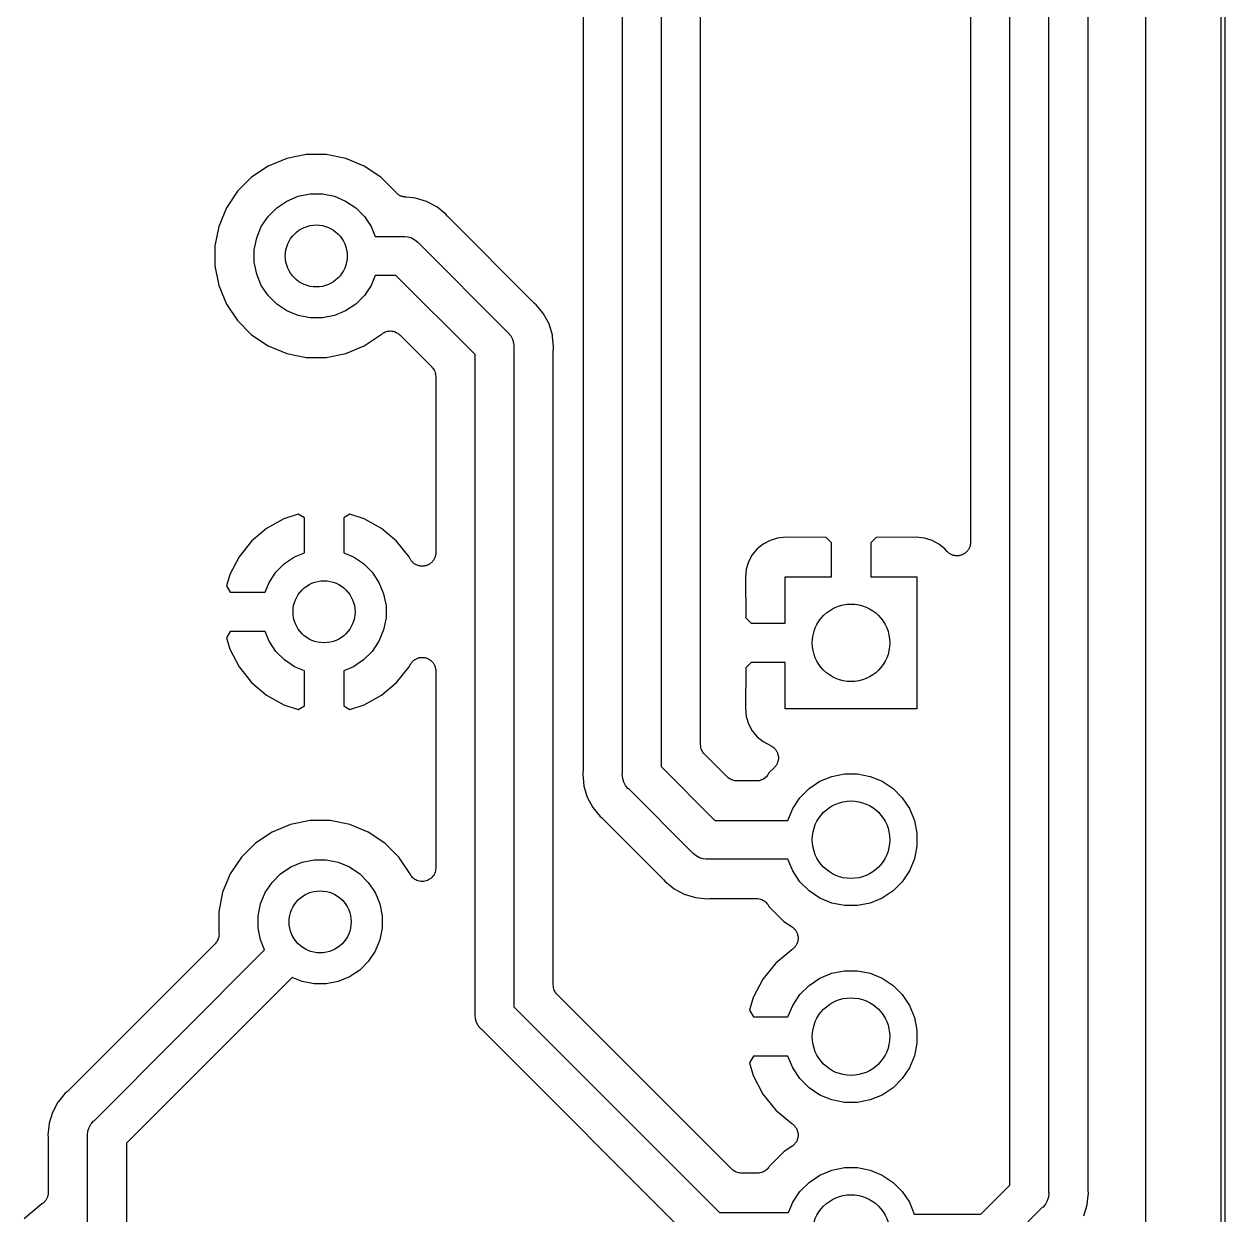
# Model space of a CAD drawing. Extents: x 93 to 144, y -123 to -68.
# Drawn here: x 128.53 to 144.03, y -101.38 to -86.02 of the extents above; entities that cross this region are included whole.
import ezdxf

# ---------------------------------------------------------------- set-up
doc = ezdxf.new("R2010")
doc.units = 0
doc.layers.add('BLACK', color=7, linetype='CONTINUOUS')

msp = doc.modelspace()

# ---------------------------------------------------------------- linework, layer by layer
at = {"layer": 'BLACK', "linetype": 'CONTINUOUS'}
for p, q in [((143, -69.175), (143, -121.825)), ((143.975, -120.999), (143.975, -70.0001)), ((144.025, -69.9988), (144.025, -121.001)), ((141.25, -100.996), (141.25, -77.0036)), ((141.75, -76.9123), (141.75, -101.088)), ((142.258, -101.054), (142.258, -76.9458)), ((140.742, -77.2865), (140.742, -92.7033)), ((136.25, -95.6877), (136.25, -79.85)), ((136.75, -79.85), (136.75, -95.5964)), ((135.742, -80.533), (135.742, -95.6542)), ((137.258, -95.3135), (137.258, -85.8165)), ((132.171, -87.702), (131.918, -87.7523)), ((132.429, -87.702), (132.171, -87.702)), ((132.682, -87.7523), (132.429, -87.702)), ((131.68, -87.8509), (131.466, -87.994)), ((131.918, -87.7523), (131.68, -87.8509)), ((132.92, -87.8509), (132.682, -87.7523)), ((133.134, -87.994), (132.92, -87.8509)), ((131.466, -87.994), (131.284, -88.1762)), ((133.319, -88.1789), (133.134, -87.994)), ((131.284, -88.1762), (131.141, -88.3904)), ((131.79, -88.3886), (131.921, -88.301)), ((131.921, -88.301), (132.067, -88.2407)), ((132.067, -88.2407), (132.221, -88.21)), ((132.221, -88.21), (132.379, -88.21)), ((132.379, -88.21), (132.533, -88.2407)), ((132.533, -88.2407), (132.679, -88.301)), ((132.679, -88.301), (132.81, -88.3886)), ((133.323, -88.1848), (133.319, -88.1789)), ((133.329, -88.1915), (133.323, -88.1848)), ((133.335, -88.1988), (133.329, -88.1915)), ((133.341, -88.2037), (133.335, -88.1988)), ((133.346, -88.2092), (133.341, -88.2037)), ((133.354, -88.2145), (133.346, -88.2092)), ((133.361, -88.2205), (133.354, -88.2145)), ((133.368, -88.2242), (133.361, -88.2205)), ((133.375, -88.2285), (133.368, -88.2242)), ((133.383, -88.2322), (133.375, -88.2285)), ((133.392, -88.2367), (133.383, -88.2322)), ((133.399, -88.239), (133.392, -88.2367)), ((133.406, -88.242), (133.399, -88.239)), ((133.415, -88.244), (133.406, -88.242)), ((133.424, -88.2467), (133.415, -88.244)), ((133.432, -88.2475), (133.424, -88.2467)), ((133.439, -88.2491), (133.432, -88.2475)), ((133.442, -88.2494), (133.439, -88.2491)), ((133.46, -88.2512), (133.442, -88.2494)), ((133.58, -88.263), (133.46, -88.2512)), ((133.46, -88.2512), (133.46, -88.2512)), ((133.723, -88.3063), (133.58, -88.263)), ((133.855, -88.3767), (133.723, -88.3063)), ((131.141, -88.3904), (131.042, -88.6285)), ((131.679, -88.5), (131.79, -88.3886)), ((132.81, -88.3886), (132.921, -88.5)), ((133.97, -88.4714), (133.855, -88.3767)), ((133.988, -88.4937), (133.97, -88.4714)), ((131.042, -88.6285), (130.992, -88.8812)), ((131.531, -88.7766), (131.591, -88.6311)), ((131.591, -88.6311), (131.679, -88.5)), ((132.921, -88.5), (133.009, -88.6311)), ((133.009, -88.6311), (133.062, -88.76)), ((133.993, -88.4989), (133.988, -88.4937)), ((133.998, -88.5047), (133.993, -88.4989)), ((134, -88.5064), (133.998, -88.5047)), ((135.104, -89.6102), (134, -88.5064)), ((131.5, -88.9312), (131.531, -88.7766)), ((133.062, -88.76), (133.419, -88.76)), ((133.419, -88.76), (133.431, -88.7588)), ((133.431, -88.7588), (133.444, -88.76)), ((133.444, -88.76), (133.48, -88.7636)), ((133.48, -88.7636), (133.528, -88.7779)), ((133.528, -88.7779), (133.571, -88.8011)), ((130.992, -88.8812), (130.992, -89.1388)), ((131.5, -89.0888), (131.5, -88.9312)), ((133.571, -88.8011), (133.609, -88.8324)), ((133.609, -88.8324), (133.617, -88.8419)), ((133.617, -88.8419), (134.768, -89.9932)), ((131.531, -89.2434), (131.5, -89.0888)), ((130.992, -89.1388), (131.042, -89.3915)), ((131.591, -89.3889), (131.531, -89.2434)), ((131.042, -89.3915), (131.141, -89.6296)), ((131.679, -89.52), (131.591, -89.3889)), ((133.009, -89.3889), (132.921, -89.52)), ((133.062, -89.26), (133.009, -89.3889)), ((133.328, -89.26), (133.062, -89.26)), ((134.35, -90.2822), (133.328, -89.26)), ((131.79, -89.6314), (131.679, -89.52)), ((132.921, -89.52), (132.81, -89.6314)), ((131.141, -89.6296), (131.284, -89.8438)), ((131.921, -89.719), (131.79, -89.6314)), ((132.067, -89.7793), (131.921, -89.719)), ((132.679, -89.719), (132.533, -89.7793)), ((132.81, -89.6314), (132.679, -89.719)), ((135.109, -89.6149), (135.104, -89.6102)), ((135.114, -89.6202), (135.109, -89.6149)), ((135.116, -89.6218), (135.114, -89.6202)), ((135.139, -89.64), (135.116, -89.6218)), ((135.202, -89.717), (135.139, -89.64)), ((135.233, -89.7555), (135.202, -89.717)), ((135.202, -89.717), (135.202, -89.717)), ((131.284, -89.8438), (131.466, -90.026)), ((132.221, -89.81), (132.067, -89.7793)), ((132.379, -89.81), (132.221, -89.81)), ((132.533, -89.7793), (132.379, -89.81)), ((135.271, -89.8268), (135.233, -89.7555)), ((135.271, -89.8269), (135.271, -89.8268)), ((135.304, -89.8871), (135.271, -89.8269)), ((131.466, -90.026), (131.68, -90.1691)), ((132.92, -90.1691), (133.136, -90.0246)), ((133.136, -90.0246), (133.145, -90.017)), ((133.145, -90.017), (133.158, -90.0066)), ((133.158, -90.0066), (133.159, -90.0063)), ((133.159, -90.0059), (133.174, -89.9983)), ((133.159, -90.0063), (133.159, -90.0059)), ((133.174, -89.9983), (133.188, -89.9907)), ((133.188, -89.9907), (133.189, -89.9905)), ((133.189, -89.9905), (133.19, -89.9902)), ((133.19, -89.9902), (133.205, -89.9856)), ((133.205, -89.9856), (133.221, -89.9809)), ((133.221, -89.9809), (133.222, -89.9808)), ((133.222, -89.9807), (133.239, -89.9792)), ((133.222, -89.9808), (133.222, -89.9807)), ((133.239, -89.9792), (133.255, -89.9777)), ((133.255, -89.9777), (133.256, -89.9777)), ((133.256, -89.9777), (133.256, -89.9777)), ((133.256, -89.9777), (133.273, -89.9795)), ((133.273, -89.9795), (133.289, -89.9811)), ((133.289, -89.9811), (133.29, -89.9813)), ((133.29, -89.9813), (133.29, -89.9814)), ((133.29, -89.9814), (133.306, -89.9863)), ((133.306, -89.9863), (133.322, -89.9911)), ((133.322, -89.9911), (133.322, -89.9914)), ((133.322, -89.9914), (133.323, -89.9916)), ((133.323, -89.9916), (133.337, -89.9995)), ((133.337, -89.9995), (133.352, -90.0073)), ((133.352, -90.0073), (133.352, -90.0077)), ((133.352, -90.0077), (133.353, -90.0079)), ((133.353, -90.0079), (133.366, -90.0185)), ((133.366, -90.0185), (133.378, -90.0289)), ((133.378, -90.0289), (133.791, -90.4413)), ((134.768, -89.9932), (134.778, -90.001)), ((134.778, -90.001), (134.809, -90.0391)), ((135.347, -90.03), (135.304, -89.8871)), ((135.349, -90.0546), (135.347, -90.03)), ((131.68, -90.1691), (131.918, -90.2677)), ((132.682, -90.2677), (132.92, -90.1691)), ((134.809, -90.0391), (134.832, -90.0825)), ((134.832, -90.0825), (134.846, -90.1296)), ((134.846, -90.1296), (134.85, -90.1629)), ((134.85, -90.1629), (134.851, -90.1786)), ((134.851, -90.1786), (134.85, -90.1909)), ((135.349, -90.0547), (135.349, -90.0546)), ((135.362, -90.1786), (135.349, -90.0547)), ((135.359, -90.2073), (135.362, -90.1786)), ((131.918, -90.2677), (132.171, -90.318)), ((132.171, -90.318), (132.429, -90.318)), ((132.429, -90.318), (132.682, -90.2677)), ((134.35, -98.7877), (134.35, -90.2822)), ((134.85, -90.1909), (134.85, -98.6964)), ((135.358, -90.222), (135.359, -90.2147)), ((135.358, -90.2244), (135.358, -90.222)), ((135.358, -98.4135), (135.358, -90.2244)), ((135.359, -90.2147), (135.359, -90.2073)), ((133.791, -90.4413), (133.791, -90.4418)), ((133.791, -90.4418), (133.791, -90.4418)), ((133.791, -90.4418), (133.791, -90.4418)), ((133.791, -90.4418), (133.792, -90.4431)), ((133.792, -90.4431), (133.803, -90.4557)), ((133.803, -90.4557), (133.813, -90.4682)), ((133.813, -90.4682), (133.813, -90.469)), ((133.813, -90.469), (133.814, -90.4698)), ((133.814, -90.4698), (133.821, -90.4841)), ((133.821, -90.4841), (133.829, -90.4984)), ((133.829, -90.4984), (133.829, -90.4993)), ((133.829, -90.4993), (133.829, -90.5001)), ((133.829, -90.5001), (133.834, -90.5156)), ((133.834, -90.5156), (133.839, -90.5311)), ((133.839, -90.5311), (133.839, -90.532)), ((133.839, -90.532), (133.839, -90.5329)), ((133.839, -90.5329), (133.84, -90.5489)), ((133.84, -90.5489), (133.842, -90.5651)), ((133.842, -90.5651), (133.842, -92.837)), ((132.068, -92.3406), (131.883, -92.3995)), ((132.146, -92.3883), (132.068, -92.3406)), ((132.732, -92.3406), (132.654, -92.3883)), ((132.917, -92.3995), (132.732, -92.3406)), ((131.883, -92.3995), (131.659, -92.5234)), ((132.146, -92.8393), (132.146, -92.3883)), ((132.654, -92.3883), (132.654, -92.8393)), ((133.141, -92.5234), (132.917, -92.3995)), ((131.659, -92.5234), (131.463, -92.6888)), ((133.337, -92.6888), (133.141, -92.5234)), ((138.25, -92.6493), (138.155, -92.6784)), ((138.358, -92.6387), (138.25, -92.6493)), ((138.877, -92.6416), (138.358, -92.6387)), ((138.946, -92.7102), (138.877, -92.6416)), ((139.523, -92.6416), (139.454, -92.7102)), ((140.042, -92.6387), (139.523, -92.6416)), ((140.15, -92.6493), (140.042, -92.6387)), ((140.245, -92.6784), (140.15, -92.6493)), ((131.463, -92.6888), (131.303, -92.8891)), ((133.497, -92.8891), (133.337, -92.6888)), ((137.989, -92.7891), (137.926, -92.8664)), ((138.066, -92.7256), (137.989, -92.7891)), ((138.155, -92.6784), (138.066, -92.7256)), ((138.946, -93.15), (138.946, -92.7102)), ((139.454, -92.7102), (139.454, -93.15)), ((140.334, -92.7256), (140.245, -92.6784)), ((140.411, -92.789), (140.334, -92.7256)), ((140.432, -92.8144), (140.411, -92.789)), ((140.438, -92.8202), (140.432, -92.8144)), ((140.443, -92.8267), (140.438, -92.8202)), ((140.701, -92.8154), (140.695, -92.8216)), ((140.706, -92.8086), (140.701, -92.8154)), ((140.711, -92.8022), (140.706, -92.8086)), ((140.716, -92.7945), (140.711, -92.8022)), ((140.721, -92.7872), (140.716, -92.7945)), ((140.724, -92.7796), (140.721, -92.7872)), ((140.728, -92.7723), (140.724, -92.7796)), ((140.731, -92.7639), (140.728, -92.7723)), ((140.734, -92.7558), (140.731, -92.7639)), ((140.736, -92.7476), (140.734, -92.7558)), ((140.738, -92.7397), (140.736, -92.7476)), ((140.739, -92.731), (140.738, -92.7397)), ((140.741, -92.7223), (140.739, -92.731)), ((140.742, -92.7058), (140.741, -92.714)), ((140.741, -92.714), (140.741, -92.7223)), ((140.742, -92.7033), (140.742, -92.7058)), ((131.303, -92.8891), (131.185, -93.1179)), ((131.89, -92.9786), (132.021, -92.891)), ((132.021, -92.891), (132.146, -92.8393)), ((132.654, -92.8393), (132.779, -92.891)), ((132.779, -92.891), (132.91, -92.9786)), ((133.512, -92.9173), (133.497, -92.8891)), ((133.517, -92.9254), (133.512, -92.9173)), ((133.521, -92.9338), (133.517, -92.9254)), ((133.526, -92.9397), (133.521, -92.9338)), ((133.53, -92.946), (133.526, -92.9397)), ((133.537, -92.9529), (133.53, -92.946)), ((133.543, -92.9603), (133.537, -92.9529)), ((133.549, -92.9651), (133.543, -92.9603)), ((133.554, -92.9705), (133.549, -92.9651)), ((133.562, -92.976), (133.554, -92.9705)), ((133.569, -92.9821), (133.562, -92.976)), ((133.775, -92.9747), (133.769, -92.9787)), ((133.782, -92.968), (133.775, -92.9747)), ((133.789, -92.962), (133.782, -92.968)), ((133.794, -92.9563), (133.789, -92.962)), ((133.8, -92.9511), (133.794, -92.9563)), ((133.805, -92.9432), (133.8, -92.9511)), ((133.811, -92.9359), (133.805, -92.9432)), ((133.815, -92.9293), (133.811, -92.9359)), ((133.819, -92.9231), (133.815, -92.9293)), ((133.823, -92.9143), (133.819, -92.9231)), ((133.828, -92.9059), (133.823, -92.9143)), ((133.83, -92.8988), (133.828, -92.9059)), ((133.833, -92.8919), (133.83, -92.8988)), ((133.835, -92.8825), (133.833, -92.8919)), ((133.838, -92.8734), (133.835, -92.8825)), ((133.839, -92.8659), (133.838, -92.8734)), ((133.841, -92.8586), (133.839, -92.8659)), ((133.842, -92.8394), (133.841, -92.849)), ((133.841, -92.849), (133.841, -92.8586)), ((133.842, -92.837), (133.842, -92.8394)), ((137.878, -92.9547), (137.849, -93.0504)), ((137.926, -92.8664), (137.878, -92.9547)), ((140.45, -92.8323), (140.443, -92.8267)), ((140.456, -92.8385), (140.45, -92.8323)), ((140.463, -92.8431), (140.456, -92.8385)), ((140.469, -92.8484), (140.463, -92.8431)), ((140.477, -92.8526), (140.469, -92.8484)), ((140.484, -92.8575), (140.477, -92.8526)), ((140.492, -92.8607), (140.484, -92.8575)), ((140.499, -92.8647), (140.492, -92.8607)), ((140.508, -92.8673), (140.499, -92.8647)), ((140.516, -92.8707), (140.508, -92.8673)), ((140.524, -92.8723), (140.516, -92.8707)), ((140.532, -92.8748), (140.524, -92.8723)), ((140.541, -92.8757), (140.532, -92.8748)), ((140.549, -92.8774), (140.541, -92.8757)), ((140.558, -92.8775), (140.549, -92.8774)), ((140.566, -92.8783), (140.558, -92.8775)), ((140.575, -92.8775), (140.566, -92.8783)), ((140.583, -92.8776), (140.575, -92.8775)), ((140.592, -92.876), (140.583, -92.8776)), ((140.6, -92.8752), (140.592, -92.876)), ((140.608, -92.8728), (140.6, -92.8752)), ((140.617, -92.8711), (140.608, -92.8728)), ((140.625, -92.8679), (140.617, -92.8711)), ((140.633, -92.8656), (140.625, -92.8679)), ((140.64, -92.8615), (140.633, -92.8656)), ((140.649, -92.8582), (140.64, -92.8615)), ((140.655, -92.8536), (140.649, -92.8582)), ((140.663, -92.8498), (140.655, -92.8536)), ((140.67, -92.8443), (140.663, -92.8498)), ((140.677, -92.8394), (140.67, -92.8443)), ((140.683, -92.8336), (140.677, -92.8394)), ((140.689, -92.8284), (140.683, -92.8336)), ((140.695, -92.8216), (140.689, -92.8284)), ((131.185, -93.1179), (131.14, -93.2662)), ((131.691, -93.2211), (131.779, -93.09)), ((131.779, -93.09), (131.89, -92.9786)), ((132.91, -92.9786), (133.021, -93.09)), ((133.021, -93.09), (133.109, -93.2211)), ((133.576, -92.9857), (133.569, -92.9821)), ((133.582, -92.9899), (133.576, -92.9857)), ((133.591, -92.9938), (133.582, -92.9899)), ((133.599, -92.9983), (133.591, -92.9938)), ((133.606, -93.0005), (133.599, -92.9983)), ((133.613, -93.0035), (133.606, -93.0005)), ((133.623, -93.0056), (133.613, -93.0035)), ((133.632, -93.0084), (133.623, -93.0056)), ((133.639, -93.0092), (133.632, -93.0084)), ((133.647, -93.0108), (133.639, -93.0092)), ((133.656, -93.011), (133.647, -93.0108)), ((133.666, -93.012), (133.656, -93.011)), ((133.673, -93.0113), (133.666, -93.012)), ((133.681, -93.0114), (133.673, -93.0113)), ((133.69, -93.0098), (133.681, -93.0114)), ((133.7, -93.0089), (133.69, -93.0098)), ((133.707, -93.0068), (133.7, -93.0089)), ((133.714, -93.0054), (133.707, -93.0068)), ((133.723, -93.002), (133.714, -93.0054)), ((133.733, -92.9992), (133.723, -93.002)), ((133.739, -92.9958), (133.733, -92.9992)), ((133.746, -92.993), (133.739, -92.9958)), ((133.754, -92.9879), (133.746, -92.993)), ((133.763, -92.9834), (133.754, -92.9879)), ((133.769, -92.9787), (133.763, -92.9834)), ((137.849, -93.0504), (137.839, -93.1581)), ((131.14, -93.2662), (131.188, -93.346)), ((131.639, -93.346), (131.691, -93.2211)), ((133.109, -93.2211), (133.169, -93.3666)), ((137.839, -93.1581), (137.842, -93.6774)), ((138.35, -93.746), (138.35, -93.15)), ((138.35, -93.15), (138.946, -93.15)), ((139.454, -93.15), (140.05, -93.15)), ((140.05, -93.15), (140.05, -94.85)), ((131.188, -93.346), (131.639, -93.346)), ((133.169, -93.3666), (133.2, -93.5212)), ((133.2, -93.5212), (133.2, -93.6788)), ((133.2, -93.6788), (133.169, -93.8334)), ((137.842, -93.6774), (137.91, -93.746)), ((137.91, -93.746), (138.35, -93.746)), ((131.188, -93.854), (131.14, -93.9338)), ((131.639, -93.854), (131.188, -93.854)), ((131.691, -93.9789), (131.639, -93.854)), ((133.169, -93.8334), (133.109, -93.9789)), ((131.14, -93.9338), (131.185, -94.0821)), ((131.779, -94.11), (131.691, -93.9789)), ((133.109, -93.9789), (133.021, -94.11)), ((131.185, -94.0821), (131.303, -94.3109)), ((131.89, -94.2214), (131.779, -94.11)), ((133.021, -94.11), (132.91, -94.2214)), ((133.571, -94.2166), (133.578, -94.2131)), ((133.578, -94.2131), (133.584, -94.2089)), ((133.584, -94.2089), (133.593, -94.2052)), ((133.593, -94.2052), (133.601, -94.2008)), ((133.601, -94.2008), (133.609, -94.1986)), ((133.609, -94.1986), (133.616, -94.1957)), ((133.616, -94.1957), (133.625, -94.1938)), ((133.625, -94.1938), (133.634, -94.1911)), ((133.634, -94.1911), (133.642, -94.1904)), ((133.642, -94.1904), (133.649, -94.1889)), ((133.649, -94.1889), (133.659, -94.1889)), ((133.659, -94.1889), (133.668, -94.188)), ((133.668, -94.188), (133.676, -94.1888)), ((133.676, -94.1888), (133.683, -94.1888)), ((133.683, -94.1888), (133.693, -94.1906)), ((133.693, -94.1906), (133.702, -94.1916)), ((133.702, -94.1916), (133.709, -94.1938)), ((133.709, -94.1938), (133.717, -94.1952)), ((133.717, -94.1952), (133.726, -94.1988)), ((133.726, -94.1988), (133.735, -94.2017)), ((133.735, -94.2017), (133.741, -94.2053)), ((133.741, -94.2053), (133.748, -94.2081)), ((133.748, -94.2081), (133.756, -94.2134)), ((133.756, -94.2134), (133.765, -94.2179)), ((131.303, -94.3109), (131.463, -94.5112)), ((132.021, -94.309), (131.89, -94.2214)), ((132.146, -94.3607), (132.021, -94.309)), ((132.146, -94.8117), (132.146, -94.3607)), ((132.779, -94.309), (132.654, -94.3607)), ((132.654, -94.3607), (132.654, -94.8117)), ((132.91, -94.2214), (132.779, -94.309)), ((133.337, -94.5112), (133.497, -94.3109)), ((133.497, -94.3109), (133.512, -94.2827)), ((133.512, -94.2827), (133.513, -94.2805)), ((133.513, -94.2805), (133.518, -94.2725)), ((133.518, -94.2725), (133.523, -94.2641)), ((133.523, -94.2641), (133.527, -94.2584)), ((133.527, -94.2584), (133.532, -94.2521)), ((133.532, -94.2521), (133.538, -94.2453)), ((133.538, -94.2453), (133.545, -94.238)), ((133.545, -94.238), (133.55, -94.2333)), ((133.55, -94.2333), (133.556, -94.2279)), ((133.556, -94.2279), (133.564, -94.2226)), ((133.564, -94.2226), (133.571, -94.2166)), ((133.765, -94.2179), (133.771, -94.2227)), ((133.771, -94.2227), (133.777, -94.2269)), ((133.777, -94.2269), (133.784, -94.2336)), ((133.784, -94.2336), (133.791, -94.2397)), ((133.791, -94.2397), (133.796, -94.2455)), ((133.796, -94.2455), (133.801, -94.2508)), ((133.801, -94.2508), (133.807, -94.2587)), ((133.807, -94.2587), (133.813, -94.2662)), ((133.813, -94.2662), (133.816, -94.2728)), ((133.816, -94.2728), (133.821, -94.279)), ((133.821, -94.279), (133.824, -94.2879)), ((133.824, -94.2879), (133.829, -94.2963)), ((133.829, -94.2963), (133.831, -94.3035)), ((133.831, -94.3035), (133.834, -94.3104)), ((133.834, -94.3104), (133.836, -94.3198)), ((133.836, -94.3198), (133.839, -94.329)), ((133.839, -94.329), (133.839, -94.3365)), ((133.839, -94.3365), (133.841, -94.3439)), ((133.841, -94.3439), (133.841, -94.3535)), ((133.841, -94.3535), (133.842, -94.363)), ((133.842, -94.363), (133.842, -96.9042)), ((137.842, -94.3226), (137.839, -94.8419)), ((137.91, -94.254), (137.842, -94.3226)), ((138.35, -94.254), (137.91, -94.254)), ((138.35, -94.85), (138.35, -94.254)), ((131.463, -94.5112), (131.659, -94.6766)), ((133.141, -94.6766), (133.337, -94.5112)), ((131.659, -94.6766), (131.883, -94.8005)), ((132.917, -94.8005), (133.141, -94.6766)), ((131.883, -94.8005), (132.068, -94.8594)), ((132.068, -94.8594), (132.146, -94.8117)), ((132.654, -94.8117), (132.732, -94.8594)), ((132.732, -94.8594), (132.917, -94.8005)), ((137.839, -94.8419), (137.849, -94.9496)), ((137.849, -94.9496), (137.878, -95.0453)), ((140.05, -94.85), (138.35, -94.85)), ((137.878, -95.0453), (137.926, -95.1336)), ((137.926, -95.1336), (137.989, -95.2109)), ((137.989, -95.2109), (138.066, -95.2744)), ((138.066, -95.2744), (138.17, -95.3297)), ((137.26, -95.3295), (137.258, -95.3135)), ((137.261, -95.3457), (137.26, -95.3295)), ((137.261, -95.3466), (137.261, -95.3457)), ((137.261, -95.3475), (137.261, -95.3466)), ((137.266, -95.363), (137.261, -95.3475)), ((137.271, -95.3785), (137.266, -95.363)), ((137.271, -95.3793), (137.271, -95.3785)), ((137.271, -95.3802), (137.271, -95.3793)), ((137.279, -95.3945), (137.271, -95.3802)), ((137.286, -95.4089), (137.279, -95.3945)), ((137.287, -95.4096), (137.286, -95.4089)), ((137.287, -95.4104), (137.287, -95.4096)), ((137.297, -95.4229), (137.287, -95.4104)), ((137.308, -95.4355), (137.297, -95.4229)), ((137.309, -95.4368), (137.308, -95.4355)), ((137.309, -95.4369), (137.309, -95.4368)), ((137.309, -95.4373), (137.309, -95.4369)), ((137.309, -95.4369), (137.309, -95.4369)), ((137.603, -95.7307), (137.309, -95.4373)), ((138.17, -95.3297), (138.171, -95.3305)), ((138.171, -95.3305), (138.172, -95.3309)), ((138.172, -95.3309), (138.179, -95.3355)), ((138.179, -95.3355), (138.186, -95.3395)), ((138.186, -95.3395), (138.193, -95.3452)), ((138.193, -95.3452), (138.2, -95.3502)), ((138.2, -95.3502), (138.206, -95.3561)), ((138.206, -95.3561), (138.212, -95.3613)), ((138.212, -95.3613), (138.218, -95.3683)), ((138.218, -95.3683), (138.224, -95.3747)), ((138.224, -95.3747), (138.229, -95.3815)), ((138.229, -95.3815), (138.234, -95.3879)), ((138.234, -95.3879), (138.238, -95.3958)), ((138.238, -95.3958), (138.243, -95.4033)), ((138.243, -95.4033), (138.246, -95.4108)), ((138.246, -95.4108), (138.25, -95.4181)), ((138.25, -95.4181), (138.252, -95.4266)), ((138.252, -95.4266), (138.256, -95.4349)), ((138.256, -95.4349), (138.257, -95.443)), ((138.257, -95.443), (138.26, -95.4508)), ((138.26, -95.4508), (138.26, -95.4597)), ((136.75, -95.5964), (137.444, -96.29)), ((138.212, -95.6079), (138.145, -95.6743)), ((138.217, -95.6016), (138.212, -95.6079)), ((138.223, -95.5959), (138.217, -95.6016)), ((138.228, -95.5885), (138.223, -95.5959)), ((138.233, -95.5815), (138.228, -95.5885)), ((138.237, -95.5743), (138.233, -95.5815)), ((138.242, -95.5676), (138.237, -95.5743)), ((138.245, -95.5593), (138.242, -95.5676)), ((138.249, -95.5515), (138.245, -95.5593)), ((138.252, -95.5436), (138.249, -95.5515)), ((138.255, -95.5361), (138.252, -95.5436)), ((138.257, -95.5273), (138.255, -95.5361)), ((138.259, -95.5188), (138.257, -95.5273)), ((138.26, -95.5107), (138.259, -95.5188)), ((138.26, -95.4597), (138.262, -95.4685)), ((138.262, -95.5026), (138.26, -95.5107)), ((138.262, -95.4685), (138.262, -95.4767)), ((138.262, -95.4767), (138.263, -95.4848)), ((138.263, -95.4848), (138.262, -95.4937)), ((138.262, -95.4937), (138.262, -95.5026)), ((135.741, -95.6713), (135.738, -95.7)), ((135.738, -95.7), (135.743, -95.7433)), ((135.742, -95.6566), (135.741, -95.6639)), ((135.741, -95.6639), (135.741, -95.6713)), ((135.742, -95.6542), (135.742, -95.6566)), ((135.743, -95.7433), (135.743, -95.7433)), ((135.743, -95.7433), (135.753, -95.8486)), ((136.249, -95.7), (136.25, -95.6877)), ((136.254, -95.749), (136.249, -95.7)), ((136.268, -95.7961), (136.254, -95.749)), ((137.615, -95.741), (137.603, -95.7307)), ((137.628, -95.7514), (137.615, -95.741)), ((137.628, -95.7518), (137.628, -95.7514)), ((137.629, -95.7524), (137.628, -95.7518)), ((137.643, -95.76), (137.629, -95.7524)), ((137.658, -95.7678), (137.643, -95.76)), ((138.061, -95.7612), (138.046, -95.7688)), ((138.075, -95.7537), (138.061, -95.7612)), ((138.076, -95.7532), (138.075, -95.7537)), ((138.077, -95.7528), (138.076, -95.7532)), ((138.089, -95.7425), (138.077, -95.7528)), ((138.102, -95.7324), (138.089, -95.7425)), ((138.103, -95.7312), (138.102, -95.7317)), ((138.102, -95.7317), (138.102, -95.7324)), ((138.113, -95.7187), (138.103, -95.7312)), ((138.124, -95.7062), (138.113, -95.7187)), ((138.125, -95.7049), (138.124, -95.7062)), ((138.145, -95.6743), (138.125, -95.7042)), ((138.125, -95.7042), (138.125, -95.7048)), ((138.125, -95.7048), (138.125, -95.7049)), ((138.125, -95.7049), (138.125, -95.7049)), ((138.797, -95.7867), (138.952, -95.7227)), ((138.952, -95.7227), (139.116, -95.69)), ((139.116, -95.69), (139.284, -95.69)), ((139.284, -95.69), (139.448, -95.7227)), ((139.448, -95.7227), (139.603, -95.7867)), ((135.753, -95.8486), (135.796, -95.9915)), ((136.27, -95.7995), (136.268, -95.7961)), ((136.291, -95.8396), (136.27, -95.7995)), ((136.322, -95.8776), (136.291, -95.8396)), ((136.332, -95.8855), (136.322, -95.8776)), ((137.155, -96.7081), (136.332, -95.8855)), ((137.658, -95.7681), (137.658, -95.7678)), ((137.659, -95.7686), (137.658, -95.7681)), ((137.675, -95.7733), (137.659, -95.7686)), ((137.69, -95.7782), (137.675, -95.7733)), ((137.691, -95.7783), (137.69, -95.7782)), ((137.692, -95.7785), (137.691, -95.7783)), ((137.708, -95.7802), (137.692, -95.7785)), ((137.724, -95.782), (137.708, -95.7802)), ((137.726, -95.782), (137.724, -95.782)), ((137.98, -95.782), (137.726, -95.782)), ((137.726, -95.782), (137.726, -95.782)), ((137.726, -95.782), (137.726, -95.782)), ((137.726, -95.782), (137.726, -95.782)), ((137.996, -95.7804), (137.98, -95.782)), ((138.012, -95.779), (137.996, -95.7804)), ((138.013, -95.7787), (138.012, -95.779)), ((138.014, -95.7787), (138.013, -95.7787)), ((138.029, -95.774), (138.014, -95.7787)), ((138.045, -95.7694), (138.029, -95.774)), ((138.046, -95.769), (138.045, -95.7694)), ((138.046, -95.7688), (138.046, -95.769)), ((138.54, -95.9982), (138.658, -95.8798)), ((138.658, -95.8798), (138.797, -95.7867)), ((139.603, -95.7867), (139.742, -95.8798)), ((139.742, -95.8798), (139.86, -95.9982)), ((135.796, -95.9915), (135.867, -96.1232)), ((138.447, -96.1374), (138.54, -95.9982)), ((139.86, -95.9982), (139.953, -96.1374)), ((135.867, -96.1232), (135.961, -96.2386)), ((138.384, -96.29), (138.447, -96.1374)), ((139.953, -96.1374), (140.017, -96.2921)), ((131.968, -96.3423), (131.73, -96.4409)), ((132.221, -96.292), (131.968, -96.3423)), ((132.479, -96.292), (132.221, -96.292)), ((132.732, -96.3423), (132.479, -96.292)), ((132.97, -96.4409), (132.732, -96.3423)), ((135.961, -96.2386), (135.984, -96.2569)), ((135.984, -96.2569), (135.986, -96.2584)), ((135.986, -96.2584), (135.991, -96.2637)), ((135.991, -96.2637), (135.996, -96.2684)), ((135.996, -96.2684), (136.772, -97.0436)), ((137.444, -96.29), (138.384, -96.29)), ((140.017, -96.2921), (140.05, -96.4563)), ((131.73, -96.4409), (131.516, -96.584)), ((133.184, -96.584), (132.97, -96.4409)), ((140.05, -96.4563), (140.05, -96.6237)), ((131.516, -96.584), (131.334, -96.7662)), ((133.366, -96.7662), (133.184, -96.584)), ((140.05, -96.6237), (140.017, -96.7879)), ((131.334, -96.7662), (131.191, -96.9804)), ((131.971, -96.891), (132.117, -96.8307)), ((132.117, -96.8307), (132.271, -96.8)), ((132.271, -96.8), (132.429, -96.8)), ((132.429, -96.8), (132.583, -96.8307)), ((132.583, -96.8307), (132.729, -96.891)), ((133.515, -96.9886), (133.366, -96.7662)), ((137.162, -96.7176), (137.155, -96.7081)), ((137.2, -96.7489), (137.162, -96.7176)), ((137.244, -96.7721), (137.2, -96.7489)), ((137.291, -96.7864), (137.244, -96.7721)), ((137.328, -96.79), (137.291, -96.7864)), ((137.34, -96.7912), (137.328, -96.79)), ((137.328, -96.79), (137.328, -96.79)), ((137.352, -96.79), (137.34, -96.7912)), ((138.384, -96.79), (137.352, -96.79)), ((138.447, -96.9426), (138.384, -96.79)), ((140.017, -96.7879), (139.953, -96.9426)), ((131.191, -96.9804), (131.092, -97.2185)), ((131.729, -97.09), (131.84, -96.9786)), ((131.84, -96.9786), (131.971, -96.891)), ((132.729, -96.891), (132.86, -96.9786)), ((132.86, -96.9786), (132.971, -97.09)), ((133.521, -97.0011), (133.515, -96.9886)), ((133.521, -97.0012), (133.521, -97.0011)), ((133.521, -97.0013), (133.521, -97.0012)), ((133.532, -97.0146), (133.521, -97.0013)), ((133.811, -97.0031), (133.801, -97.0159)), ((133.812, -97.0028), (133.811, -97.003)), ((133.811, -97.003), (133.811, -97.0031)), ((133.82, -96.9879), (133.812, -97.0028)), ((133.828, -96.9732), (133.82, -96.9879)), ((133.833, -96.957), (133.828, -96.9729)), ((133.828, -96.9729), (133.828, -96.973)), ((133.828, -96.973), (133.828, -96.9732)), ((133.838, -96.9406), (133.833, -96.957)), ((133.84, -96.9233), (133.838, -96.9403)), ((133.838, -96.9403), (133.838, -96.9405)), ((133.838, -96.9405), (133.838, -96.9406)), ((133.842, -96.9067), (133.84, -96.9233)), ((133.842, -96.9042), (133.842, -96.9063)), ((133.842, -96.9063), (133.842, -96.9064)), ((133.842, -96.9064), (133.842, -96.9064)), ((133.842, -96.9064), (133.842, -96.9067)), ((138.54, -97.0818), (138.447, -96.9426)), ((139.953, -96.9426), (139.86, -97.0818)), ((131.641, -97.2211), (131.729, -97.09)), ((132.971, -97.09), (133.059, -97.2211)), ((133.543, -97.0275), (133.532, -97.0146)), ((133.543, -97.0276), (133.543, -97.0275)), ((133.543, -97.0278), (133.543, -97.0276)), ((133.556, -97.0386), (133.543, -97.0278)), ((133.569, -97.0493), (133.556, -97.0386)), ((133.569, -97.0494), (133.569, -97.0493)), ((133.569, -97.0495), (133.569, -97.0494)), ((133.584, -97.0576), (133.569, -97.0495)), ((133.599, -97.0656), (133.584, -97.0576)), ((133.599, -97.0657), (133.599, -97.0656)), ((133.599, -97.0656), (133.599, -97.0656)), ((133.616, -97.0707), (133.599, -97.0657)), ((133.632, -97.0757), (133.616, -97.0707)), ((133.649, -97.0775), (133.632, -97.0757)), ((133.632, -97.0757), (133.632, -97.0757)), ((133.632, -97.0757), (133.632, -97.0757)), ((133.666, -97.0792), (133.649, -97.0775)), ((133.683, -97.0776), (133.666, -97.0792)), ((133.666, -97.0792), (133.666, -97.0792)), ((133.666, -97.0792), (133.666, -97.0792)), ((133.7, -97.0761), (133.683, -97.0776)), ((133.717, -97.0712), (133.7, -97.0761)), ((133.7, -97.0761), (133.7, -97.0761)), ((133.7, -97.0761), (133.7, -97.0761)), ((133.733, -97.0665), (133.717, -97.0712)), ((133.748, -97.0585), (133.733, -97.0664)), ((133.733, -97.0664), (133.733, -97.0664)), ((133.733, -97.0664), (133.733, -97.0665)), ((133.763, -97.0507), (133.748, -97.0585)), ((133.776, -97.04), (133.763, -97.0505)), ((133.763, -97.0505), (133.763, -97.0506)), ((133.763, -97.0506), (133.763, -97.0507)), ((133.789, -97.0293), (133.776, -97.04)), ((133.79, -97.0291), (133.789, -97.0293)), ((133.801, -97.0159), (133.79, -97.029)), ((133.79, -97.029), (133.79, -97.0291)), ((136.772, -97.0436), (136.773, -97.0453)), ((136.773, -97.0453), (136.778, -97.0511)), ((136.778, -97.0511), (136.783, -97.0563)), ((136.783, -97.0563), (136.801, -97.0786)), ((136.801, -97.0786), (136.865, -97.1309)), ((136.865, -97.1309), (136.865, -97.131)), ((136.865, -97.131), (136.917, -97.1733)), ((138.658, -97.2002), (138.54, -97.0818)), ((139.86, -97.0818), (139.742, -97.2002)), ((131.092, -97.2185), (131.042, -97.4712)), ((131.581, -97.3666), (131.641, -97.2211)), ((133.059, -97.2211), (133.119, -97.3666)), ((136.917, -97.1733), (137.049, -97.2437)), ((137.049, -97.2437), (137.191, -97.287)), ((137.191, -97.287), (137.311, -97.2988)), ((137.311, -97.2988), (137.311, -97.2988)), ((137.311, -97.2988), (137.34, -97.3017)), ((137.34, -97.3017), (137.369, -97.2988)), ((137.369, -97.2988), (137.371, -97.2986)), ((137.371, -97.2986), (137.378, -97.2987)), ((137.378, -97.2987), (137.386, -97.298)), ((137.386, -97.298), (137.98, -97.298)), ((137.98, -97.298), (137.98, -97.298)), ((137.98, -97.298), (137.98, -97.298)), ((137.98, -97.298), (137.98, -97.298)), ((137.98, -97.298), (137.982, -97.298)), ((137.982, -97.298), (137.998, -97.2998)), ((137.998, -97.2998), (138.014, -97.3015)), ((138.014, -97.3015), (138.015, -97.3017)), ((138.015, -97.3017), (138.016, -97.3018)), ((138.016, -97.3018), (138.032, -97.3067)), ((138.032, -97.3067), (138.047, -97.3115)), ((138.047, -97.3115), (138.048, -97.3119)), ((138.048, -97.3119), (138.049, -97.3122)), ((138.049, -97.3122), (138.063, -97.32)), ((138.797, -97.2933), (138.658, -97.2002)), ((138.952, -97.3573), (138.797, -97.2933)), ((139.603, -97.2933), (139.448, -97.3573)), ((139.742, -97.2002), (139.603, -97.2933)), ((131.55, -97.5212), (131.581, -97.3666)), ((133.119, -97.3666), (133.15, -97.5212)), ((138.063, -97.32), (138.077, -97.3277)), ((138.077, -97.3277), (138.078, -97.3282)), ((138.078, -97.3282), (138.079, -97.3286)), ((138.079, -97.3286), (138.091, -97.339)), ((138.091, -97.339), (138.104, -97.3494)), ((138.104, -97.3494), (138.104, -97.35)), ((138.104, -97.35), (138.105, -97.3506)), ((138.105, -97.3506), (138.115, -97.3632)), ((138.115, -97.3632), (138.125, -97.3758)), ((138.125, -97.3758), (138.145, -97.4057)), ((138.145, -97.4057), (138.334, -97.5948)), ((139.116, -97.39), (138.952, -97.3573)), ((139.284, -97.39), (139.116, -97.39)), ((139.448, -97.3573), (139.284, -97.39)), ((131.042, -97.4712), (131.042, -97.7289)), ((131.55, -97.6788), (131.55, -97.5212)), ((133.15, -97.5212), (133.15, -97.6788)), ((138.334, -97.5948), (138.44, -97.6651)), ((131.043, -97.7791), (131.041, -97.7952)), ((131.042, -97.7289), (131.043, -97.745)), ((131.043, -97.745), (131.045, -97.7613)), ((131.045, -97.7629), (131.043, -97.7791)), ((131.045, -97.7613), (131.045, -97.7621)), ((131.045, -97.7621), (131.045, -97.7629)), ((131.581, -97.8334), (131.55, -97.6788)), ((133.15, -97.6788), (133.119, -97.8334)), ((138.44, -97.6651), (138.442, -97.6665)), ((138.442, -97.6665), (138.447, -97.6711)), ((138.447, -97.6711), (138.453, -97.675)), ((138.453, -97.675), (138.46, -97.682)), ((138.46, -97.682), (138.468, -97.6885)), ((138.468, -97.6885), (138.472, -97.694)), ((138.472, -97.694), (138.477, -97.699)), ((138.477, -97.699), (138.483, -97.7073)), ((138.483, -97.7073), (138.489, -97.7152)), ((138.489, -97.7152), (138.492, -97.7215)), ((138.492, -97.7215), (138.496, -97.7273)), ((138.496, -97.7273), (138.5, -97.7366)), ((138.5, -97.7366), (138.505, -97.7455)), ((138.505, -97.7455), (138.507, -97.7523)), ((138.507, -97.7523), (138.509, -97.7588)), ((138.509, -97.7588), (138.511, -97.7687)), ((138.511, -97.7687), (138.514, -97.7783)), ((138.514, -97.7783), (138.515, -97.7853)), ((130.994, -97.8844), (129.096, -99.7816)), ((131.004, -97.8718), (130.994, -97.8844)), ((131.014, -97.8594), (131.004, -97.8718)), ((131.015, -97.8586), (131.014, -97.8594)), ((131.023, -97.8436), (131.015, -97.858)), ((131.015, -97.858), (131.015, -97.8586)), ((131.031, -97.8294), (131.023, -97.8436)), ((131.036, -97.8123), (131.031, -97.8279)), ((131.031, -97.8279), (131.031, -97.8286)), ((131.031, -97.8286), (131.031, -97.8294)), ((131.041, -97.7969), (131.036, -97.8123)), ((131.041, -97.7952), (131.041, -97.796)), ((131.041, -97.796), (131.041, -97.7969)), ((131.634, -97.9623), (131.581, -97.8334)), ((133.119, -97.8334), (133.059, -97.9789)), ((138.472, -97.9274), (138.465, -97.9351)), ((138.479, -97.9202), (138.472, -97.9274)), ((138.483, -97.9143), (138.479, -97.9202)), ((138.487, -97.9089), (138.483, -97.9143)), ((138.492, -97.9), (138.487, -97.9089)), ((138.497, -97.8916), (138.492, -97.9)), ((138.5, -97.8851), (138.497, -97.8916)), ((138.503, -97.8789), (138.5, -97.8851)), ((138.506, -97.8693), (138.503, -97.8789)), ((138.51, -97.86), (138.506, -97.8693)), ((138.512, -97.853), (138.51, -97.86)), ((138.514, -97.8463), (138.512, -97.853)), ((138.515, -97.8363), (138.514, -97.8463)), ((138.515, -97.7853), (138.516, -97.7923)), ((138.517, -97.8264), (138.515, -97.8363)), ((138.516, -97.7923), (138.516, -97.8023)), ((138.516, -97.8023), (138.517, -97.8123)), ((138.517, -97.8123), (138.517, -97.8193)), ((138.517, -97.8193), (138.517, -97.8264)), ((129.432, -100.165), (131.634, -97.9623)), ((133.059, -97.9789), (132.971, -98.11)), ((138.435, -97.9588), (138.229, -98.1322)), ((138.439, -97.9566), (138.435, -97.9588)), ((138.447, -97.9503), (138.439, -97.9566)), ((138.455, -97.9446), (138.447, -97.9503)), ((138.46, -97.9396), (138.455, -97.9446)), ((138.465, -97.9351), (138.46, -97.9396)), ((132.86, -98.2214), (132.729, -98.309)), ((132.971, -98.11), (132.86, -98.2214)), ((138.229, -98.1322), (138.062, -98.3399)), ((138.952, -98.2627), (139.116, -98.23)), ((139.116, -98.23), (139.284, -98.23)), ((139.284, -98.23), (139.448, -98.2627)), ((131.988, -98.3158), (129.85, -100.454)), ((132.117, -98.3693), (131.988, -98.3158)), ((132.271, -98.4), (132.117, -98.3693)), ((132.583, -98.3693), (132.429, -98.4)), ((132.729, -98.309), (132.583, -98.3693)), ((138.062, -98.3399), (137.939, -98.577)), ((138.658, -98.4198), (138.797, -98.3267)), ((138.797, -98.3267), (138.952, -98.2627)), ((139.448, -98.2627), (139.603, -98.3267)), ((139.603, -98.3267), (139.742, -98.4198)), ((132.429, -98.4), (132.271, -98.4)), ((135.36, -98.4296), (135.358, -98.4135)), ((135.361, -98.4457), (135.36, -98.4296)), ((135.361, -98.4466), (135.361, -98.4457)), ((135.361, -98.4475), (135.361, -98.4466)), ((135.366, -98.463), (135.361, -98.4475)), ((135.371, -98.4785), (135.366, -98.463)), ((135.371, -98.4793), (135.371, -98.4785)), ((135.371, -98.4802), (135.371, -98.4793)), ((135.379, -98.4945), (135.371, -98.4802)), ((135.386, -98.5088), (135.379, -98.4945)), ((135.387, -98.5096), (135.386, -98.5088)), ((135.387, -98.5104), (135.387, -98.5096)), ((135.397, -98.5229), (135.387, -98.5104)), ((135.408, -98.5355), (135.397, -98.5229)), ((135.409, -98.5368), (135.408, -98.5355)), ((135.409, -98.5369), (135.409, -98.5368)), ((135.409, -98.5368), (135.409, -98.5368)), ((135.409, -98.5373), (135.409, -98.5369)), ((137.663, -100.791), (135.409, -98.5373)), ((138.447, -98.6774), (138.54, -98.5382)), ((138.54, -98.5382), (138.658, -98.4198)), ((139.742, -98.4198), (139.86, -98.5382)), ((139.86, -98.5382), (139.953, -98.6774)), ((134.85, -98.6964), (137.504, -101.35)), ((137.939, -98.577), (137.89, -98.74)), ((138.385, -98.826), (138.447, -98.6774)), ((139.953, -98.6774), (140.017, -98.8321)), ((134.349, -98.8), (134.35, -98.7877)), ((134.354, -98.849), (134.349, -98.8)), ((134.368, -98.8961), (134.354, -98.849)), ((137.89, -98.74), (137.94, -98.826)), ((137.94, -98.826), (138.385, -98.826)), ((140.017, -98.8321), (140.05, -98.9963)), ((134.385, -98.9284), (134.368, -98.8961)), ((134.391, -98.9396), (134.385, -98.9284)), ((134.422, -98.9776), (134.391, -98.9396)), ((134.432, -98.9855), (134.422, -98.9776)), ((137.215, -101.768), (134.432, -98.9855)), ((140.05, -98.9963), (140.05, -99.1637)), ((140.05, -99.1637), (140.017, -99.3279)), ((140.017, -99.3279), (139.953, -99.4826)), ((137.94, -99.334), (137.89, -99.42)), ((137.89, -99.42), (137.939, -99.583)), ((138.385, -99.334), (137.94, -99.334)), ((138.447, -99.4826), (138.385, -99.334)), ((138.54, -99.6218), (138.447, -99.4826)), ((139.953, -99.4826), (139.86, -99.6218)), ((137.939, -99.583), (138.062, -99.8201)), ((138.658, -99.7402), (138.54, -99.6218)), ((139.86, -99.6218), (139.742, -99.7402)), ((129.084, -99.7931), (129.061, -99.8114)), ((129.089, -99.7879), (129.084, -99.7931)), ((129.095, -99.7833), (129.089, -99.7879)), ((129.096, -99.7816), (129.095, -99.7833)), ((138.797, -99.8333), (138.658, -99.7402)), ((139.742, -99.7402), (139.603, -99.8333)), ((128.967, -99.9268), (128.896, -100.059)), ((128.974, -99.9181), (128.967, -99.9268)), ((129.061, -99.8114), (128.974, -99.9181)), ((128.974, -99.9181), (128.974, -99.9181)), ((138.062, -99.8201), (138.229, -100.028)), ((138.952, -99.8973), (138.797, -99.8333)), ((139.116, -99.93), (138.952, -99.8973)), ((139.284, -99.93), (139.116, -99.93)), ((139.448, -99.8973), (139.284, -99.93)), ((139.603, -99.8333), (139.448, -99.8973)), ((128.896, -100.059), (128.854, -100.197)), ((138.229, -100.028), (138.435, -100.202)), ((128.853, -100.201), (128.838, -100.35)), ((128.854, -100.197), (128.853, -100.201)), ((128.854, -100.197), (128.854, -100.197)), ((129.354, -100.301), (129.368, -100.254)), ((129.368, -100.254), (129.391, -100.21)), ((129.391, -100.21), (129.402, -100.197)), ((129.402, -100.197), (129.422, -100.172)), ((129.422, -100.172), (129.432, -100.165)), ((138.435, -100.202), (138.441, -100.205)), ((138.441, -100.205), (138.449, -100.211)), ((138.449, -100.211), (138.457, -100.217)), ((138.457, -100.217), (138.462, -100.222)), ((138.462, -100.222), (138.467, -100.227)), ((138.467, -100.227), (138.473, -100.234)), ((138.473, -100.234), (138.48, -100.242)), ((138.48, -100.242), (138.484, -100.248)), ((138.484, -100.248), (138.488, -100.253)), ((138.488, -100.253), (138.493, -100.262)), ((128.838, -100.35), (128.841, -100.379)), ((128.841, -100.379), (128.841, -100.381)), ((128.841, -100.381), (128.841, -100.388)), ((128.841, -100.388), (128.842, -100.396)), ((128.842, -100.396), (128.842, -101.09)), ((129.349, -100.35), (129.354, -100.301)), ((129.35, -100.362), (129.349, -100.35)), ((129.35, -101.531), (129.35, -100.362)), ((138.493, -100.262), (138.499, -100.271)), ((138.499, -100.271), (138.501, -100.277)), ((138.501, -100.277), (138.504, -100.283)), ((138.504, -100.283), (138.507, -100.293)), ((138.506, -100.41), (138.504, -100.417)), ((138.509, -100.404), (138.506, -100.41)), ((138.507, -100.293), (138.511, -100.302)), ((138.511, -100.394), (138.509, -100.404)), ((138.511, -100.302), (138.512, -100.309)), ((138.514, -100.384), (138.511, -100.394)), ((138.512, -100.309), (138.514, -100.316)), ((138.514, -100.316), (138.515, -100.326)), ((138.515, -100.377), (138.514, -100.384)), ((138.515, -100.326), (138.517, -100.336)), ((138.516, -100.37), (138.515, -100.377)), ((138.517, -100.35), (138.516, -100.36)), ((138.516, -100.36), (138.516, -100.37)), ((138.517, -100.336), (138.517, -100.343)), ((138.517, -100.343), (138.517, -100.35)), ((129.85, -100.454), (129.85, -101.531)), ((138.334, -100.565), (138.145, -100.754)), ((138.44, -100.495), (138.334, -100.565)), ((138.445, -100.49), (138.44, -100.495)), ((138.451, -100.487), (138.445, -100.49)), ((138.458, -100.48), (138.451, -100.487)), ((138.466, -100.473), (138.458, -100.48)), ((138.47, -100.468), (138.466, -100.473)), ((138.476, -100.463), (138.47, -100.468)), ((138.481, -100.455), (138.476, -100.463)), ((138.488, -100.447), (138.481, -100.455)), ((138.491, -100.441), (138.488, -100.447)), ((138.495, -100.435), (138.491, -100.441)), ((138.499, -100.426), (138.495, -100.435)), ((138.504, -100.417), (138.499, -100.426)), ((137.675, -100.801), (137.663, -100.791)), ((137.688, -100.811), (137.675, -100.801)), ((137.688, -100.812), (137.688, -100.811)), ((137.689, -100.812), (137.688, -100.812)), ((137.703, -100.82), (137.689, -100.812)), ((137.718, -100.828), (137.703, -100.82)), ((137.719, -100.829), (137.718, -100.828)), ((137.718, -100.828), (137.718, -100.828)), ((137.735, -100.833), (137.719, -100.829)), ((137.75, -100.838), (137.735, -100.833)), ((137.751, -100.838), (137.75, -100.838)), ((137.752, -100.839), (137.751, -100.838)), ((137.768, -100.84), (137.752, -100.839)), ((137.784, -100.842), (137.768, -100.84)), ((137.786, -100.842), (137.784, -100.842)), ((137.993, -100.842), (137.786, -100.842)), ((137.786, -100.842), (137.786, -100.842)), ((137.786, -100.842), (137.786, -100.842)), ((137.786, -100.842), (137.786, -100.842)), ((138.009, -100.84), (137.993, -100.842)), ((138.025, -100.839), (138.009, -100.84)), ((138.026, -100.839), (138.025, -100.839)), ((138.027, -100.839), (138.026, -100.839)), ((138.043, -100.834), (138.027, -100.839)), ((138.058, -100.829), (138.043, -100.834)), ((138.059, -100.829), (138.058, -100.829)), ((138.06, -100.829), (138.059, -100.829)), ((138.074, -100.821), (138.06, -100.829)), ((138.088, -100.814), (138.074, -100.821)), ((138.089, -100.813), (138.088, -100.814)), ((138.09, -100.813), (138.089, -100.813)), ((138.102, -100.803), (138.09, -100.813)), ((138.115, -100.792), (138.102, -100.803)), ((138.116, -100.792), (138.115, -100.792)), ((138.127, -100.779), (138.116, -100.791)), ((138.116, -100.791), (138.116, -100.792)), ((138.137, -100.766), (138.127, -100.779)), ((138.138, -100.765), (138.137, -100.766)), ((138.139, -100.764), (138.138, -100.765)), ((138.138, -100.765), (138.138, -100.765)), ((138.138, -100.765), (138.138, -100.765)), ((138.145, -100.754), (138.139, -100.764)), ((138.658, -100.96), (138.797, -100.867)), ((138.797, -100.867), (138.952, -100.803)), ((138.952, -100.803), (139.116, -100.77)), ((139.116, -100.77), (139.284, -100.77)), ((139.284, -100.77), (139.448, -100.803)), ((139.448, -100.803), (139.603, -100.867)), ((139.603, -100.867), (139.742, -100.96)), ((138.54, -101.078), (138.658, -100.96)), ((139.742, -100.96), (139.86, -101.078)), ((140.876, -101.37), (141.25, -100.996)), ((128.816, -101.181), (128.811, -101.189)), ((128.821, -101.173), (128.816, -101.181)), ((128.824, -101.166), (128.821, -101.173)), ((128.828, -101.159), (128.824, -101.166)), ((128.831, -101.15), (128.828, -101.159)), ((128.834, -101.142), (128.831, -101.15)), ((128.836, -101.134), (128.834, -101.142)), ((128.838, -101.127), (128.836, -101.134)), ((128.839, -101.117), (128.838, -101.127)), ((128.841, -101.108), (128.839, -101.117)), ((128.842, -101.093), (128.841, -101.101)), ((128.841, -101.101), (128.841, -101.108)), ((128.842, -101.09), (128.842, -101.093)), ((138.447, -101.217), (138.54, -101.078)), ((139.86, -101.078), (139.953, -101.217)), ((141.736, -101.184), (141.732, -101.196)), ((141.746, -101.149), (141.736, -101.184)), ((141.751, -101.1), (141.746, -101.149)), ((141.75, -101.088), (141.751, -101.1)), ((142.247, -101.249), (142.259, -101.129)), ((142.259, -101.062), (142.258, -101.054)), ((142.259, -101.069), (142.259, -101.062)), ((142.259, -101.071), (142.259, -101.069)), ((142.262, -101.1), (142.259, -101.071)), ((142.259, -101.129), (142.262, -101.1)), ((142.259, -101.129), (142.259, -101.129)), ((128.761, -101.238), (128.529, -101.429)), ((128.763, -101.237), (128.761, -101.238)), ((128.77, -101.231), (128.763, -101.237)), ((128.778, -101.226), (128.77, -101.231)), ((128.783, -101.22), (128.778, -101.226)), ((128.789, -101.215), (128.783, -101.22)), ((128.795, -101.208), (128.789, -101.215)), ((128.802, -101.202), (128.795, -101.208)), ((128.806, -101.195), (128.802, -101.202)), ((128.811, -101.189), (128.806, -101.195)), ((138.392, -101.35), (138.447, -101.217)), ((139.953, -101.217), (140.016, -101.37)), ((141.668, -101.285), (141.304, -101.65)), ((141.678, -101.278), (141.668, -101.285)), ((141.709, -101.24), (141.678, -101.278)), ((141.732, -101.196), (141.709, -101.24)), ((142.204, -101.391), (142.247, -101.249)), ((137.504, -101.35), (138.392, -101.35)), ((140.016, -101.37), (140.876, -101.37))]:
    msp.add_line(p, q, dxfattribs=at)
at = {"layer": 'BLACK'}
for centre, radius in [((132.3, -89.01), 0.4), ((132.3, -89.01), 0.4), ((132.4, -93.6), 0.4), ((132.4, -93.6), 0.4), ((139.2, -94), 0.5), ((139.2, -94), 0.5), ((139.2, -96.54), 0.5), ((139.2, -96.54), 0.5), ((132.35, -97.6), 0.4), ((132.35, -97.6), 0.4), ((139.2, -99.08), 0.5), ((139.2, -99.08), 0.5), ((139.2, -101.62), 0.5), ((139.2, -101.62), 0.5)]:
    msp.add_circle(centre, radius, dxfattribs=at)

doc.saveas('drawing.dxf')
